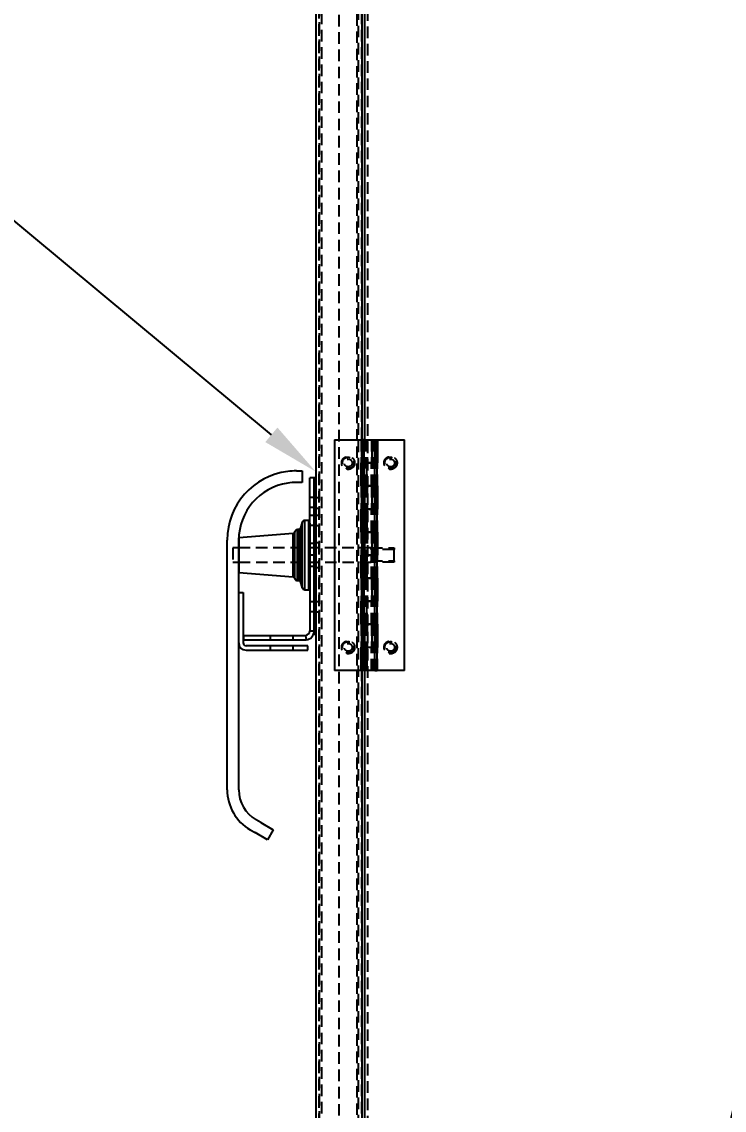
# Model space of a CAD drawing. Header units: feet. Extents: x -208 to 2089, y -974 to 342.
# Drawn here: x 1206.83 to 1222.07, y 111.1 to 134.71 of the extents above; entities that cross this region are included whole.
import ezdxf
from ezdxf import colors
from ezdxf.entities.mleader import LeaderData, LeaderLine
from ezdxf.math import Vec2, Vec3

# ---------------------------------------------------------------- set-up
doc = ezdxf.new("R2010")
doc.units = ezdxf.units.FT
doc.header["$MEASUREMENT"] = 0
doc.linetypes.add('HIDDEN', pattern=[0.375, 0.25, -0.125])
for name, color, linetype in [('E-CABL-FO', 120, 'FIBER_OPTIC'), ('E-EQPM-ENCL', 8, 'Continuous'), ('G-ANNO-TEXT', 1, 'Continuous')]:
    doc.layers.add(name, color=color, linetype=linetype)
doc.styles.add('NEI-A', font='arial.ttf', dxfattribs={"height": 0.1})
doc.linetypes.add('FIBER_OPTIC', pattern='A,0.2,-0.05,0,-0.05,0.2,-0.15,["FO",Standard,S=0.1,R=0,X=-0.04,Y=-0.05],-0.25,0.2,-0.05,0,-0.05', length=1.2)

msp = doc.modelspace()

# ---------------------------------------------------------------- linework, layer by layer
at = {"layer": 'E-EQPM-ENCL', "linetype": 'HIDDEN'}
for p, q in [((1214.3432, 94.22906), (1214.3432, 154.15706)), ((1213.3432, 97.15706), (1213.3432, 149.15706)), ((1213.71104, 149.10706), (1213.71104, 95.74906)), ((1214.11402, 95.99906), (1214.11402, 149.11606)), ((1214.13905, 95.74906), (1214.13905, 149.10706)), ((1214.21105, 97.15706), (1214.21104, 149.10706)), ((1214.20035, 125.64056), (1214.20035, 125.14056)), ((1214.21057, 125.64056), (1214.21057, 120.64056)), ((1214.21833, 125.64056), (1214.21833, 125.14056)), ((1214.25806, 125.64007), (1214.33907, 125.64006)), ((1214.2712, 125.64056), (1214.2712, 120.64006)), ((1214.28606, 125.64056), (1214.28606, 125.14056)), ((1214.31307, 125.64056), (1214.31307, 125.14056)), ((1214.32745, 125.64056), (1214.32745, 125.14056)), ((1214.33907, 125.64006), (1214.53281, 125.64006)), ((1214.42368, 125.64007), (1214.42368, 125.14005)), ((1214.43806, 125.14056), (1214.43806, 125.64056)), ((1214.46507, 125.64007), (1214.46507, 125.14005)), ((1214.54157, 125.64007), (1214.54157, 125.14005)), ((1214.20957, 124.64057), (1214.20957, 125.14056)), ((1214.25806, 125.14056), (1214.25807, 125.14056)), ((1214.25807, 125.14056), (1214.25806, 125.14005)), ((1214.28606, 124.64057), (1214.28606, 125.14056)), ((1214.31307, 125.14056), (1214.31307, 125.14005)), ((1214.31307, 125.14005), (1214.31307, 124.64006)), ((1214.32745, 124.64057), (1214.32745, 125.14056)), ((1214.42368, 124.64006), (1214.42368, 125.14005)), ((1214.43806, 125.14005), (1214.43807, 125.14056)), ((1214.43806, 124.64006), (1214.43806, 125.14005)), ((1214.46507, 124.64006), (1214.46507, 125.14005)), ((1214.49307, 125.14005), (1214.49307, 125.14056)), ((1214.53282, 124.64006), (1214.53282, 125.14005)), ((1214.55078, 124.64006), (1214.55078, 125.14005)), ((1213.21097, 124.81754), (1213.21058, 124.81754)), ((1214.20035, 124.64057), (1214.20035, 124.14055)), ((1214.21833, 124.64057), (1214.21833, 124.14055)), ((1214.25807, 124.64056), (1214.25806, 124.64057)), ((1214.28606, 124.64057), (1214.28606, 124.14055)), ((1214.31307, 124.64006), (1214.31307, 124.14055)), ((1214.32745, 124.64057), (1214.32745, 124.14055)), ((1214.42368, 124.64006), (1214.42368, 124.14006)), ((1214.43806, 124.14055), (1214.43807, 124.64006)), ((1214.46507, 124.64006), (1214.46507, 124.14006)), ((1214.54157, 124.64006), (1214.54157, 124.14006)), ((1213.17973, 124.39006), (1213.08273, 124.39006)), ((1213.21097, 124.39006), (1213.17973, 124.39006)), ((1213.28297, 124.38005), (1213.21097, 124.38005)), ((1213.17971, 124.00006), (1213.08271, 124.00006)), ((1213.17973, 124.17105), (1213.08273, 124.17105)), ((1213.21096, 124.00006), (1213.17971, 124.00006)), ((1213.21097, 124.17105), (1213.17973, 124.17105)), ((1213.28297, 124.00006), (1213.21096, 124.00006)), ((1213.21097, 124.16106), (1213.28297, 124.16106)), ((1213.28299, 124.00006), (1213.28297, 124.00006)), ((1214.20957, 123.64056), (1214.20957, 124.14055)), ((1214.25806, 124.14055), (1214.25807, 124.14056)), ((1214.25807, 124.14055), (1214.25806, 124.14006)), ((1214.28606, 123.64056), (1214.28606, 124.14055)), ((1214.31307, 124.14055), (1214.31307, 124.14006)), ((1214.31307, 124.14006), (1214.31307, 123.64006)), ((1214.32745, 123.64056), (1214.32745, 124.14055)), ((1214.42368, 123.64006), (1214.42368, 124.14006)), ((1214.43806, 124.14006), (1214.43807, 124.14055)), ((1214.43806, 123.64006), (1214.43806, 124.14006)), ((1214.46507, 123.64006), (1214.46507, 124.14006)), ((1214.49307, 124.14006), (1214.49307, 124.14055)), ((1214.53282, 123.64006), (1214.53282, 124.14006)), ((1214.55078, 123.64006), (1214.55078, 124.14006)), ((1213.17971, 123.78106), (1213.08271, 123.78106)), ((1213.21096, 123.78106), (1213.17971, 123.78106)), ((1213.21096, 123.78106), (1213.28297, 123.78106)), ((1213.28297, 123.78106), (1213.28299, 123.78106)), ((1211.54167, 123.51563), (1211.54072, 123.51556)), ((1214.20035, 123.64056), (1214.20035, 123.14056)), ((1214.21833, 123.64056), (1214.21833, 123.14056)), ((1214.25807, 123.64056), (1214.25806, 123.64056)), ((1214.28606, 123.64056), (1214.28606, 123.14056)), ((1214.31307, 123.64006), (1214.31307, 123.14056)), ((1214.32745, 123.64056), (1214.32745, 123.14056)), ((1214.42368, 123.64006), (1214.42368, 123.14006)), ((1214.43806, 123.14056), (1214.43807, 123.64006)), ((1214.46507, 123.64006), (1214.46507, 123.14006)), ((1214.54157, 123.64006), (1214.54157, 123.14006)), ((1211.41573, 123.29681), (1211.41573, 122.98431)), ((1211.54073, 123.29681), (1211.41573, 123.29681)), ((1214.41243, 123.29681), (1211.54073, 123.29681)), ((1213.17973, 123.39056), (1213.08273, 123.39056)), ((1213.21097, 123.39056), (1213.17973, 123.39056)), ((1213.28297, 123.40606), (1213.21097, 123.40606)), ((1214.41243, 123.26556), (1214.41243, 123.29681)), ((1214.41243, 123.29681), (1214.91243, 123.29681)), ((1214.91243, 123.26555), (1214.41243, 123.26555)), ((1214.91243, 123.29681), (1214.91243, 123.26556)), ((1214.91243, 123.01556), (1214.91243, 123.26556)), ((1213.21099, 123.14056), (1213.21058, 123.14056)), ((1214.20957, 122.64056), (1214.20957, 123.14056)), ((1214.25806, 123.14056), (1214.25807, 123.14056)), ((1214.25807, 123.14056), (1214.25806, 123.14006)), ((1214.28606, 122.64056), (1214.28606, 123.14056)), ((1214.31307, 123.14056), (1214.31307, 123.14006)), ((1214.31307, 123.14006), (1214.31307, 122.64007)), ((1214.32745, 122.64056), (1214.32745, 123.14056)), ((1214.41243, 122.98431), (1214.41243, 123.01556)), ((1214.41243, 123.01556), (1214.91243, 123.01556)), ((1214.42368, 122.64007), (1214.42368, 123.14006)), ((1214.43806, 123.14006), (1214.43807, 123.14056)), ((1214.43806, 122.64007), (1214.43806, 123.14006)), ((1214.46507, 122.64007), (1214.46507, 123.14006)), ((1214.49307, 123.14006), (1214.49307, 123.14056)), ((1214.53282, 122.64007), (1214.53282, 123.14006)), ((1214.55078, 122.64007), (1214.55078, 123.14006)), ((1214.91243, 123.01556), (1214.91243, 122.98431)), ((1211.41573, 122.98431), (1211.54073, 122.98431)), ((1211.54073, 122.98431), (1214.41243, 122.98431)), ((1213.17973, 122.89057), (1213.08273, 122.89057)), ((1213.21097, 122.89057), (1213.17973, 122.89057)), ((1213.21097, 122.87505), (1213.28297, 122.87505)), ((1214.91243, 122.98431), (1214.41243, 122.98431)), ((1214.20035, 122.64056), (1214.20035, 122.14056)), ((1214.21833, 122.64056), (1214.21833, 122.14056)), ((1214.25807, 122.64056), (1214.25806, 122.64056)), ((1214.28606, 122.64056), (1214.28606, 122.14056)), ((1214.31307, 122.64007), (1214.31307, 122.14056)), ((1214.32745, 122.64056), (1214.32745, 122.14056)), ((1214.42368, 122.64007), (1214.42368, 122.14005)), ((1214.43806, 122.14056), (1214.43807, 122.64007)), ((1214.46507, 122.64007), (1214.46507, 122.14005)), ((1214.54157, 122.64007), (1214.54157, 122.14005)), ((1213.17973, 122.13006), (1213.08273, 122.13006)), ((1213.21097, 122.13006), (1213.17973, 122.13006)), ((1213.28297, 122.13006), (1213.21097, 122.13006)), ((1214.20957, 121.64057), (1214.20957, 122.14056)), ((1214.25806, 122.14056), (1214.25807, 122.14056)), ((1214.25807, 122.14056), (1214.25806, 122.14005)), ((1214.28606, 121.64057), (1214.28606, 122.14056)), ((1214.31307, 122.14056), (1214.31307, 122.14005)), ((1214.31307, 122.14005), (1214.31307, 121.64006)), ((1214.32745, 121.64057), (1214.32745, 122.14056)), ((1214.42368, 121.64006), (1214.42368, 122.14005)), ((1214.43806, 122.14005), (1214.43807, 122.14056)), ((1214.43806, 121.64006), (1214.43806, 122.14005)), ((1214.46507, 121.64006), (1214.46507, 122.14005)), ((1214.49307, 122.14005), (1214.49307, 122.14056)), ((1214.53282, 121.64006), (1214.53282, 122.14005)), ((1214.55078, 121.64006), (1214.55078, 122.14005)), ((1213.17973, 121.91106), (1213.08273, 121.91106)), ((1213.21097, 121.91106), (1213.17973, 121.91106)), ((1213.21097, 121.91106), (1213.28297, 121.91106)), ((1214.20035, 121.64057), (1214.20035, 121.14055)), ((1214.21833, 121.64057), (1214.21833, 121.14055)), ((1214.25807, 121.64056), (1214.25806, 121.64057)), ((1214.28606, 121.64057), (1214.28606, 121.14055)), ((1214.31307, 121.64006), (1214.31307, 121.14055)), ((1214.32745, 121.64057), (1214.32745, 121.14055)), ((1214.42368, 121.64006), (1214.42368, 121.14006)), ((1214.43806, 121.14055), (1214.43807, 121.64006)), ((1214.46507, 121.64006), (1214.46507, 121.14006)), ((1214.54157, 121.64006), (1214.54157, 121.14006)), ((1212.21973, 121.39756), (1212.21973, 121.30056)), ((1212.71973, 121.30056), (1212.71973, 121.39756)), ((1213.17974, 121.49755), (1213.17973, 121.49756)), ((1213.21058, 121.42556), (1213.21097, 121.42556)), ((1213.21102, 121.42556), (1213.21102, 95.82906)), ((1212.21973, 121.17556), (1212.21973, 121.07857)), ((1212.71973, 121.07857), (1212.71973, 121.17556)), ((1213.00215, 121.30152), (1213.00215, 121.30152)), ((1214.20957, 120.64056), (1214.20957, 121.14055)), ((1214.25806, 121.14055), (1214.25807, 121.14056)), ((1214.25807, 121.14055), (1214.25806, 121.14006)), ((1214.28606, 120.64056), (1214.28606, 121.14055)), ((1214.31307, 121.14055), (1214.31307, 121.14006)), ((1214.31307, 121.14006), (1214.31307, 120.64006)), ((1214.32745, 120.64056), (1214.32745, 121.14055)), ((1214.42368, 120.64006), (1214.42368, 121.14006)), ((1214.43806, 121.14006), (1214.43807, 121.14055)), ((1214.43806, 120.64006), (1214.43806, 121.14006)), ((1214.46507, 120.64006), (1214.46507, 121.14006)), ((1214.49307, 121.14006), (1214.49307, 121.14055)), ((1214.53282, 120.64006), (1214.53282, 121.14006)), ((1214.55078, 120.64006), (1214.55078, 121.14006)), ((1213.61557, 120.64056), (1213.61557, 120.64056)), ((1214.41207, 120.64056), (1214.21833, 120.64056)), ((1214.49307, 120.64056), (1214.41208, 120.64056)), ((1214.54157, 120.64006), (1214.54157, 120.64006))]:
    msp.add_line(p, q, dxfattribs=at)
at = {"layer": 'E-EQPM-ENCL', "linetype": 'Continuous'}
for p, q in [((1214.21057, 142.60405), (1214.21057, 125.64056)), ((1214.2712, 142.60405), (1214.2712, 125.64056)), ((1213.61557, 125.64056), (1214.20957, 125.64056)), ((1213.61557, 125.64056), (1213.61557, 120.64056)), ((1214.25806, 125.64056), (1214.20957, 125.64056)), ((1214.20957, 125.64056), (1214.20957, 125.14056)), ((1214.25806, 125.64056), (1214.25806, 125.14056)), ((1214.25807, 125.64056), (1214.49307, 125.64056)), ((1214.49307, 125.14056), (1214.49307, 125.64056)), ((1214.53281, 125.64006), (1214.55078, 125.64006)), ((1214.53282, 125.14005), (1214.53282, 125.64007)), ((1214.55078, 125.64007), (1214.55078, 125.14005)), ((1214.55078, 125.64006), (1215.13557, 125.64006)), ((1215.13557, 120.64006), (1215.13557, 125.64006)), ((1214.20035, 124.64057), (1214.20035, 125.14056)), ((1214.20036, 125.14056), (1214.20957, 125.14056)), ((1214.20957, 125.14056), (1214.25806, 125.14056)), ((1214.21833, 125.14056), (1214.21833, 124.64057)), ((1214.25806, 125.14005), (1214.25806, 124.64006)), ((1214.25807, 125.14056), (1214.49307, 125.14056)), ((1214.49307, 125.14006), (1214.25807, 125.14006)), ((1214.54157, 125.14006), (1214.49307, 125.14006)), ((1214.49307, 124.64006), (1214.49307, 125.14005)), ((1214.55078, 125.14006), (1214.54157, 125.14006)), ((1214.54157, 124.64006), (1214.54157, 125.14005)), ((1212.91573, 124.71681), (1212.79072, 124.71681)), ((1213.08271, 123.83425), (1213.08273, 124.81754)), ((1213.17973, 124.81755), (1213.08273, 124.81755)), ((1213.17971, 123.83425), (1213.17973, 124.81754)), ((1213.21058, 124.81754), (1213.17973, 124.81754)), ((1214.20957, 124.64056), (1214.20036, 124.64056)), ((1214.25806, 124.64057), (1214.20957, 124.64056)), ((1214.20957, 124.64057), (1214.20957, 124.14055)), ((1214.25807, 124.64006), (1214.25806, 124.14055)), ((1214.49307, 124.64056), (1214.25807, 124.64056)), ((1214.25807, 124.64006), (1214.49307, 124.64006)), ((1214.49307, 124.14055), (1214.49307, 124.64006)), ((1214.49307, 124.64006), (1214.54157, 124.64006)), ((1214.53282, 124.14006), (1214.53282, 124.64006)), ((1214.54157, 124.64006), (1214.55078, 124.64006)), ((1214.55078, 124.64006), (1214.55078, 124.14006)), ((1214.20035, 123.64056), (1214.20035, 124.14055)), ((1214.20036, 124.14056), (1214.20957, 124.14056)), ((1214.20957, 124.14056), (1214.25806, 124.14055)), ((1214.21833, 124.14055), (1214.21833, 123.64056)), ((1214.25806, 124.14006), (1214.25806, 123.64006)), ((1214.25807, 124.14056), (1214.49307, 124.14056)), ((1214.49307, 124.14006), (1214.25807, 124.14006)), ((1214.54157, 124.14006), (1214.49307, 124.14006)), ((1214.49307, 123.64006), (1214.49307, 124.14006)), ((1214.54157, 123.64006), (1214.54157, 124.14006)), ((1214.55078, 124.14006), (1214.54157, 124.14006)), ((1212.91781, 123.85037), (1212.87184, 123.71397)), ((1213.06372, 123.89306), (1212.97693, 123.89292)), ((1213.08271, 123.83425), (1213.08271, 123.14056)), ((1213.17971, 123.83424), (1213.17971, 123.83425)), ((1213.17971, 123.14056), (1213.17971, 123.83424)), ((1212.72552, 123.60948), (1211.54167, 123.51563)), ((1212.75951, 123.65052), (1212.75259, 123.63046)), ((1212.84229, 123.69269), (1212.8185, 123.69266)), ((1214.20957, 123.64056), (1214.20036, 123.64056)), ((1214.25806, 123.64056), (1214.20957, 123.64056)), ((1214.20957, 123.64056), (1214.20957, 123.14056)), ((1214.25807, 123.64006), (1214.25806, 123.14056)), ((1214.49307, 123.64056), (1214.25807, 123.64056)), ((1214.25807, 123.64006), (1214.49307, 123.64006)), ((1214.49307, 123.14056), (1214.49307, 123.64006)), ((1214.49307, 123.64006), (1214.54157, 123.64006)), ((1214.53282, 123.14006), (1214.53282, 123.64006)), ((1214.54157, 123.64006), (1214.55078, 123.64006)), ((1214.55078, 123.64006), (1214.55078, 123.14006)), ((1211.29072, 118.04934), (1211.29072, 123.46681)), ((1211.54072, 118.04934), (1211.54072, 123.46681)), ((1213.08271, 123.14056), (1213.08272, 121.49756)), ((1213.17971, 123.14056), (1213.08271, 123.14056)), ((1213.17972, 121.42556), (1213.17971, 123.14056)), ((1213.21058, 123.14056), (1213.17971, 123.14056)), ((1214.20035, 122.64056), (1214.20035, 123.14056)), ((1214.20036, 123.14056), (1214.20957, 123.14056)), ((1214.20957, 123.14056), (1214.25806, 123.14056)), ((1214.21833, 123.14056), (1214.21833, 122.64056)), ((1214.25806, 123.14006), (1214.25806, 122.64007)), ((1214.25807, 123.14056), (1214.49307, 123.14056)), ((1214.49307, 123.14006), (1214.25807, 123.14006)), ((1214.54157, 123.14006), (1214.49307, 123.14006)), ((1214.49307, 122.64007), (1214.49307, 123.14006)), ((1214.54157, 122.64007), (1214.54157, 123.14006)), ((1214.55078, 123.14006), (1214.54157, 123.14006)), ((1211.54072, 122.76556), (1212.72552, 122.67163)), ((1212.75259, 122.65067), (1212.75951, 122.6306)), ((1212.8185, 122.58846), (1212.84229, 122.58843)), ((1212.87184, 122.56716), (1212.91781, 122.43075)), ((1214.20957, 122.64056), (1214.20036, 122.64056)), ((1214.25806, 122.64056), (1214.20957, 122.64056)), ((1214.20957, 122.64056), (1214.20957, 122.14056)), ((1214.25807, 122.64007), (1214.25806, 122.14056)), ((1214.49307, 122.64056), (1214.25807, 122.64056)), ((1214.25807, 122.64006), (1214.49307, 122.64006)), ((1214.49307, 122.14056), (1214.49307, 122.64007)), ((1214.49307, 122.64006), (1214.54157, 122.64006)), ((1214.53282, 122.14005), (1214.53282, 122.64007)), ((1214.54157, 122.64006), (1214.55078, 122.64006)), ((1214.55078, 122.64007), (1214.55078, 122.14005)), ((1211.54073, 122.32856), (1211.63773, 122.32856)), ((1211.63773, 122.32856), (1211.63775, 121.95356)), ((1212.97693, 122.38819), (1213.06372, 122.38805)), ((1214.20035, 121.64057), (1214.20035, 122.14056)), ((1214.20036, 122.14056), (1214.20957, 122.14056)), ((1214.20957, 122.14056), (1214.25806, 122.14056)), ((1214.21833, 122.14056), (1214.21833, 121.64057)), ((1214.25806, 122.14005), (1214.25806, 121.64006)), ((1214.25807, 122.14056), (1214.49307, 122.14056)), ((1214.49307, 122.14006), (1214.25807, 122.14006)), ((1214.54157, 122.14006), (1214.49307, 122.14006)), ((1214.49307, 121.64006), (1214.49307, 122.14005)), ((1214.55078, 122.14006), (1214.54157, 122.14006)), ((1214.54157, 121.64006), (1214.54157, 122.14005)), ((1211.63775, 121.95356), (1211.63775, 121.23806)), ((1214.20957, 121.64056), (1214.20036, 121.64056)), ((1214.25806, 121.64057), (1214.20957, 121.64056)), ((1214.20957, 121.64057), (1214.20957, 121.14055)), ((1214.25807, 121.64006), (1214.25806, 121.14055)), ((1214.49307, 121.64056), (1214.25807, 121.64056)), ((1214.25807, 121.64006), (1214.49307, 121.64006)), ((1214.49307, 121.14055), (1214.49307, 121.64006)), ((1214.49307, 121.64006), (1214.54157, 121.64006)), ((1214.53282, 121.14006), (1214.53282, 121.64006)), ((1214.54157, 121.64006), (1214.55078, 121.64006)), ((1214.55078, 121.64006), (1214.55078, 121.14006)), ((1211.64973, 121.39756), (1212.14972, 121.39756)), ((1211.64973, 121.30056), (1211.64973, 121.39756)), ((1212.14972, 121.39756), (1212.98272, 121.39756)), ((1212.99257, 121.39805), (1213.00213, 121.30152)), ((1213.08271, 121.49755), (1213.17973, 121.49755)), ((1213.17972, 121.42556), (1213.21058, 121.42556)), ((1211.64973, 121.30056), (1212.14972, 121.30056)), ((1212.66575, 121.17556), (1211.70025, 121.17556)), ((1212.14972, 121.30056), (1212.98272, 121.30056)), ((1213.04073, 121.17556), (1212.66575, 121.17556)), ((1213.04073, 121.07856), (1213.04073, 121.17556)), ((1213.04073, 121.17556), (1213.04073, 121.17556)), ((1214.20035, 120.64056), (1214.20035, 121.14055)), ((1214.20036, 121.14056), (1214.20957, 121.14056)), ((1214.20957, 121.14056), (1214.25806, 121.14055)), ((1214.21833, 121.14055), (1214.21833, 120.64056)), ((1214.25806, 121.14006), (1214.25806, 120.64006)), ((1214.25807, 121.14056), (1214.49307, 121.14056)), ((1214.49307, 121.14006), (1214.25807, 121.14006)), ((1214.54157, 121.14006), (1214.49307, 121.14006)), ((1214.49307, 120.64006), (1214.49307, 121.14006)), ((1214.54157, 120.64006), (1214.54157, 121.14006)), ((1214.55078, 121.14006), (1214.54157, 121.14006)), ((1211.70025, 121.07856), (1212.66575, 121.07856)), ((1212.66575, 121.07856), (1213.04073, 121.07856)), ((1214.20036, 120.64056), (1213.61557, 120.64056)), ((1214.21833, 120.64056), (1214.20036, 120.64056)), ((1214.21057, 120.64056), (1214.21057, 103.67706)), ((1214.49307, 120.64006), (1214.25807, 120.64006)), ((1214.2712, 120.64006), (1214.2712, 103.67706)), ((1214.49307, 120.64006), (1214.54157, 120.64006)), ((1215.13557, 120.64006), (1214.54157, 120.64006)), ((1212.02009, 117.33957), (1211.91572, 117.39982)), ((1212.02009, 117.33957), (1212.29073, 117.18332)), ((1211.79072, 117.18332), (1211.89509, 117.12306)), ((1212.16573, 116.96681), (1211.89509, 117.12306)), ((1212.29073, 117.18332), (1212.16573, 116.96681))]:
    msp.add_line(p, q, dxfattribs=at)
for points in [[(1212.87184, 123.71397), (1212.87143, 123.71282, -0.01020494), (1212.87097, 123.71168, -0.00988055), (1212.87045, 123.71054, -0.00978319), (1212.86989, 123.70941, -0.01004244), (1212.86927, 123.70829, -0.01016638), (1212.86861, 123.70719, -0.01024031), (1212.86789, 123.70611, -0.01028928), (1212.86712, 123.70506, -0.01039038), (1212.8663, 123.70403, -0.01044484), (1212.86544, 123.70303, -0.01051386), (1212.86453, 123.70206, -0.01054803), (1212.86358, 123.70113, -0.01059234), (1212.86258, 123.70024, -0.01062149), (1212.86155, 123.69939, -0.01066176), (1212.86048, 123.69858, -0.0106477), (1212.85938, 123.69782, -0.01059347), (1212.85824, 123.69711, -0.01066366), (1212.85708, 123.69645, -0.0108252), (1212.8559, 123.69584, -0.01054053), (1212.85469, 123.69529, -0.00988699), (1212.85348, 123.69479, -0.01073225), (1212.85224, 123.69434, -0.01250079), (1212.85095, 123.69394, -0.00971517), (1212.84974, 123.69361, -0.00392371), (1212.84864, 123.69333, -0.01305969), (1212.84723, 123.69309, -0.02209259), (1212.84509, 123.69288, -0.01112777), (1212.84229, 123.69269, -0.00603251)], [(1212.87184, 122.56716), (1212.87184, 122.56792, -0.0007751), (1212.87184, 122.57044, -0.00004449), (1212.87184, 122.57478, -0.00001529), (1212.87184, 122.581, -0.00000834), (1212.87184, 122.58935, -0.00000501), (1212.87184, 122.59985, -0.0000034), (1212.87184, 122.61265, -0.00000242), (1212.87184, 122.62775, -0.00000187), (1212.87184, 122.64527, -0.00000146), (1212.87184, 122.66514, -0.0000012), (1212.87184, 122.68743, -0.00000099), (1212.87184, 122.71199, -0.00000085), (1212.87184, 122.73883, -0.00000074), (1212.87183, 122.76773, -0.00000065), (1212.87183, 122.79862, -0.00000058), (1212.87183, 122.83123, -0.00000053), (1212.87183, 122.8654, -0.00000048), (1212.87183, 122.90084, -0.00000045), (1212.87183, 122.93733, -0.00000042), (1212.87183, 122.97456, -0.0000004), (1212.87183, 123.01228, -0.00000038), (1212.87183, 123.0502, -0.00000036), (1212.87183, 123.08806, -0.00000035), (1212.87183, 123.1256, -0.00000034), (1212.87183, 123.16259, -0.00000033), (1212.87183, 123.19883, -0.00000033), (1212.87183, 123.23409, -0.00000033), (1212.87183, 123.26826, -0.00000032), (1212.87183, 123.30115, -0.00000033), (1212.87183, 123.33273, -0.00000033), (1212.87183, 123.36287, -0.00000034), (1212.87183, 123.39147, -0.00000032), (1212.87183, 123.41843, -0.00000037), (1212.87183, 123.44444, -0.00000046), (1212.87183, 123.47015, -0.00000052), (1212.87183, 123.49558, -0.00000058), (1212.87183, 123.52058, -0.00000066), (1212.87183, 123.54498, -0.00000077), (1212.87183, 123.56854, -0.00000086), (1212.87184, 123.59108, -0.00000093), (1212.87184, 123.61232, -0.00000123), (1212.87184, 123.63216, -0.00000187), (1212.87184, 123.65033, -0.00000182), (1212.87184, 123.66647, -0.00000066), (1212.87184, 123.68021, -0.00000362), (1212.87184, 123.69236, -0.00001346), (1212.87184, 123.70364, -0.00001832), (1212.87184, 123.71397, -0.0000196)], [(1212.91781, 122.43075), (1212.91781, 122.43169, -0.00081645), (1212.91781, 122.43481, -0.00004688), (1212.91781, 122.44018, -0.00001612), (1212.91781, 122.44789, -0.00000879), (1212.9178, 122.45822, -0.00000528), (1212.9178, 122.47121, -0.00000358), (1212.9178, 122.48707, -0.00000255), (1212.9178, 122.50575, -0.00000197), (1212.9178, 122.52744, -0.00000154), (1212.9178, 122.55204, -0.00000126), (1212.9178, 122.57963, -0.00000105), (1212.9178, 122.61003, -0.0000009), (1212.9178, 122.64326, -0.00000078), (1212.9178, 122.67904, -0.00000069), (1212.9178, 122.71728, -0.00000061), (1212.91779, 122.75764, -0.00000056), (1212.91779, 122.79994, -0.00000051), (1212.91779, 122.84381, -0.00000047), (1212.91779, 122.88898, -0.00000044), (1212.91779, 122.93507, -0.00000042), (1212.91779, 122.98176, -0.0000004), (1212.91779, 123.02871, -0.00000038), (1212.91779, 123.07557, -0.00000037), (1212.91779, 123.12205, -0.00000036), (1212.91779, 123.16783, -0.00000035), (1212.91779, 123.21269, -0.00000035), (1212.91779, 123.25634, -0.00000035), (1212.91779, 123.29864, -0.00000034), (1212.91779, 123.33935, -0.00000035), (1212.91779, 123.37844, -0.00000035), (1212.91779, 123.41576, -0.00000035), (1212.91779, 123.45116, -0.00000033), (1212.91779, 123.48453, -0.00000039), (1212.91779, 123.51673, -0.00000051), (1212.91779, 123.54856, -0.00000058), (1212.91779, 123.58004, -0.00000066), (1212.91779, 123.61098, -0.00000074), (1212.91779, 123.64119, -0.00000087), (1212.9178, 123.67036, -0.00000096), (1212.9178, 123.69825, -0.00000104), (1212.9178, 123.72455, -0.00000138), (1212.9178, 123.74911, -0.0000021), (1212.9178, 123.7716, -0.00000204), (1212.9178, 123.79157, -0.00000074), (1212.9178, 123.80858, -0.00000406), (1212.9178, 123.82362, -0.00001511), (1212.91781, 123.83758, -0.00002057), (1212.91781, 123.85037, -0.00002201)], [(1212.97693, 123.89292), (1212.97448, 123.89287, 0.01021435), (1212.97202, 123.89272, 0.00988975), (1212.96953, 123.89247, 0.00979234), (1212.96703, 123.89212, 0.01005181), (1212.96452, 123.89166, 0.01017578), (1212.96201, 123.89109, 0.01024963), (1212.95951, 123.89041, 0.01029842), (1212.95702, 123.88963, 0.01039933), (1212.95455, 123.88873, 0.01045348), (1212.95211, 123.88773, 0.01052215), (1212.9497, 123.88662, 0.01055585), (1212.94733, 123.88541, 0.01059967), (1212.945, 123.88409, 0.01062824), (1212.94274, 123.88267, 0.01066789), (1212.94053, 123.88115, 0.01065312), (1212.93839, 123.87954, 0.01059814), (1212.93632, 123.87784, 0.01066758), (1212.93433, 123.87606, 0.01082838), (1212.93243, 123.87419, 0.01054279), (1212.93061, 123.87226, 0.00988839), (1212.92889, 123.87028, 0.01073294), (1212.92725, 123.8682, 0.01250051), (1212.92569, 123.86602, 0.00971409), (1212.92428, 123.86393, 0.00392308), (1212.92306, 123.86202, 0.013057), (1212.92172, 123.8595, 0.022085), (1212.91995, 123.85556, 0.01112266), (1212.91781, 123.85037, 0.00602942)], [(1212.97693, 122.38819), (1212.97693, 122.38919, -0.0005823), (1212.97693, 122.3925, -0.00003346), (1212.97692, 122.3982, -0.0000115), (1212.97692, 122.40636, -0.00000628), (1212.97692, 122.41732, -0.00000377), (1212.97692, 122.43109, -0.00000256), (1212.97692, 122.44789, -0.00000182), (1212.97692, 122.4677, -0.0000014), (1212.97692, 122.49069, -0.0000011), (1212.97692, 122.51676, -0.0000009), (1212.97692, 122.54601, -0.00000075), (1212.97692, 122.57824, -0.00000064), (1212.97692, 122.61346, -0.00000055), (1212.97692, 122.65138, -0.00000049), (1212.97692, 122.69191, -0.00000044), (1212.97692, 122.7347, -0.0000004), (1212.97692, 122.77954, -0.00000036), (1212.97692, 122.82604, -0.00000034), (1212.97692, 122.87391, -0.00000032), (1212.97692, 122.92277, -0.0000003), (1212.97692, 122.97226, -0.00000028), (1212.97692, 123.02202, -0.00000027), (1212.97692, 123.07169, -0.00000026), (1212.97692, 123.12095, -0.00000026), (1212.97692, 123.16948, -0.00000025), (1212.97692, 123.21703, -0.00000025), (1212.97692, 123.2633, -0.00000025), (1212.97692, 123.30813, -0.00000024), (1212.97692, 123.35128, -0.00000025), (1212.97692, 123.39272, -0.00000025), (1212.97692, 123.43227, -0.00000025), (1212.97692, 123.46979, -0.00000026), (1212.97692, 123.50516, -0.00000026), (1212.97692, 123.5393, -0.00000024), (1212.97692, 123.57303, -0.00000023), (1212.97692, 123.6064, -0.00000026), (1212.97692, 123.6392, -0.00000029), (1212.97692, 123.67121, -0.00000034), (1212.97692, 123.70213, -0.00000038), (1212.97692, 123.7317, -0.00000041), (1212.97692, 123.75957, -0.00000054), (1212.97692, 123.7856, -0.00000082), (1212.97692, 123.80944, -0.0000008), (1212.97692, 123.83061, -0.00000029), (1212.97692, 123.84863, -0.00000159), (1212.97692, 123.86457, -0.0000059), (1212.97693, 123.87937, -0.00000803), (1212.97693, 123.89292, -0.0000086)], [(1213.06372, 122.38805), (1213.06372, 122.38911, -0.00043445), (1213.06372, 122.39265, -0.00002459), (1213.06372, 122.39874, -0.00000845), (1213.06372, 122.40748, -0.00000462), (1213.06372, 122.41921, -0.00000278), (1213.06372, 122.43396, -0.00000188), (1213.06372, 122.45197, -0.00000134), (1213.06372, 122.47319, -0.00000104), (1213.06372, 122.49782, -0.00000081), (1213.06372, 122.52572, -0.00000067), (1213.06372, 122.557, -0.00000055), (1213.06372, 122.59141, -0.00000048), (1213.06372, 122.62894, -0.00000041), (1213.06372, 122.66927, -0.00000037), (1213.06372, 122.71226, -0.00000033), (1213.06372, 122.75751, -0.0000003), (1213.06372, 122.80478, -0.00000027), (1213.06372, 122.85362, -0.00000025), (1213.06371, 122.9037, -0.00000024), (1213.06371, 122.95459, -0.00000023), (1213.06372, 123.00591, -0.00000022), (1213.06372, 123.05726, -0.00000021), (1213.06372, 123.10826, -0.0000002), (1213.06372, 123.15859, -0.0000002), (1213.06372, 123.20789, -0.0000002), (1213.06372, 123.25594, -0.00000019), (1213.06372, 123.30242, -0.00000019), (1213.06372, 123.34723, -0.00000019), (1213.06372, 123.39014, -0.0000002), (1213.06372, 123.43102, -0.00000019), (1213.06372, 123.46969, -0.0000002), (1213.06372, 123.5065, -0.00000022), (1213.06372, 123.54179, -0.00000027), (1213.06372, 123.57632, -0.00000035), (1213.06372, 123.61066, -0.00000039), (1213.06372, 123.64451, -0.00000044), (1213.06372, 123.67737, -0.0000005), (1213.06372, 123.70902, -0.00000059), (1213.06372, 123.73914, -0.00000069), (1213.06372, 123.76747, -0.00000084), (1213.06372, 123.7936, -0.00000104), (1213.06372, 123.81731, -0.00000134), (1213.06372, 123.83819, -0.0000018), (1213.06373, 123.85608, -0.00000257), (1213.06373, 123.87061, -0.00000402), (1213.06373, 123.8817, -0.00000711), (1213.06373, 123.88905, -0.00001667), (1213.06373, 123.89269, -0.00007239), (1213.06373, 123.89241), (1213.06373, 123.88838, -0.00005829), (1213.06373, 123.8805, -0.00001442), (1213.06373, 123.86904, -0.00000663), (1213.06373, 123.85402, -0.00000376), (1213.06373, 123.8358, -0.00000246), (1213.06373, 123.8145, -0.00000173), (1213.06374, 123.79053, -0.00000129), (1213.06374, 123.76409, -0.00000102), (1213.06374, 123.73554, -0.00000083), (1213.06374, 123.7051, -0.00000067), (1213.06374, 123.67338, -0.00000054), (1213.06374, 123.64073, -0.00000051), (1213.06374, 123.60653, -0.00000052), (1213.06374, 123.5707, -0.00000035), (1213.06374, 123.53724, -0.00000007), (1213.06374, 123.50737, -0.00000045), (1213.06374, 123.46517, -0.00000073), (1213.06374, 123.39386, -0.0000003), (1213.06374, 123.29681, -0.00000014)], [(1212.72552, 122.67163), (1212.72552, 122.67225, -0.00060406), (1212.72552, 122.67432, -0.00003468), (1212.72552, 122.67787, -0.00001192), (1212.72552, 122.68296, -0.0000065), (1212.72551, 122.68979, -0.00000391), (1212.72551, 122.69837, -0.00000265), (1212.72551, 122.70884, -0.00000189), (1212.72551, 122.72119, -0.00000146), (1212.72551, 122.73552, -0.00000114), (1212.72551, 122.75176, -0.00000094), (1212.72551, 122.76999, -0.00000077), (1212.72551, 122.79008, -0.00000067), (1212.72551, 122.81203, -0.00000057), (1212.72551, 122.83567, -0.00000051), (1212.72551, 122.86093, -0.00000045), (1212.72551, 122.8876, -0.00000041), (1212.72551, 122.91554, -0.00000038), (1212.72551, 122.94453, -0.00000035), (1212.72551, 122.97437, -0.00000033), (1212.72551, 123.00481, -0.00000031), (1212.72551, 123.03566, -0.00000029), (1212.72551, 123.06667, -0.00000028), (1212.72551, 123.09763, -0.00000027), (1212.72551, 123.12834, -0.00000027), (1212.72551, 123.15858, -0.00000026), (1212.72551, 123.18822, -0.00000026), (1212.72551, 123.21706, -0.00000026), (1212.72551, 123.245, -0.00000025), (1212.72551, 123.2719, -0.00000026), (1212.72551, 123.29772, -0.00000026), (1212.72551, 123.32237, -0.00000026), (1212.72551, 123.34576, -0.00000026), (1212.72551, 123.36781, -0.00000027), (1212.72551, 123.38908, -0.00000026), (1212.72551, 123.41011, -0.00000026), (1212.72551, 123.4309, -0.00000029), (1212.72551, 123.45135, -0.00000033), (1212.72551, 123.4713, -0.00000039), (1212.72551, 123.49057, -0.00000043), (1212.72551, 123.509, -0.00000046), (1212.72551, 123.52637, -0.00000061), (1212.72551, 123.54259, -0.00000093), (1212.72551, 123.55745, -0.00000091), (1212.72551, 123.57065, -0.00000033), (1212.72551, 123.58188, -0.00000181), (1212.72552, 123.59182, -0.00000673), (1212.72552, 123.60104, -0.00000917), (1212.72552, 123.60948, -0.00000982)], [(1212.75259, 123.63046), (1212.75219, 123.62938, -0.00953153), (1212.75176, 123.62831, -0.00926828), (1212.75128, 123.62724, -0.00918823), (1212.75075, 123.62619, -0.00939978), (1212.75018, 123.62514, -0.00950125), (1212.74956, 123.62411, -0.00956054), (1212.7489, 123.6231, -0.00959991), (1212.7482, 123.6221, -0.00968143), (1212.74746, 123.62113, -0.00972546), (1212.74667, 123.62019, -0.00978083), (1212.74585, 123.61927, -0.00980788), (1212.74498, 123.61839, -0.0098425), (1212.74408, 123.61753, -0.00986664), (1212.74315, 123.61671, -0.00990097), (1212.74218, 123.61593, -0.00988611), (1212.74118, 123.61519, -0.00983423), (1212.74016, 123.61449, -0.00990161), (1212.73911, 123.61383, -0.01005788), (1212.73803, 123.61322, -0.00979061), (1212.73694, 123.61265, -0.0091787), (1212.73584, 123.61212, -0.00998394), (1212.73471, 123.61164, -0.0116636), (1212.73353, 123.61121, -0.00903761), (1212.73242, 123.61083, -0.00358288), (1212.73141, 123.6105, -0.0122232), (1212.73012, 123.6102, -0.02072532), (1212.72812, 123.60985, -0.01039835), (1212.72552, 123.60948, -0.00561973)], [(1212.75259, 122.65067), (1212.75259, 122.65132, -0.00048667), (1212.75259, 122.65347, -0.00002793), (1212.75259, 122.65718, -0.0000096), (1212.75259, 122.6625, -0.00000524), (1212.75259, 122.66963, -0.00000315), (1212.75259, 122.6786, -0.00000213), (1212.75259, 122.68954, -0.00000152), (1212.75259, 122.70243, -0.00000117), (1212.75259, 122.71741, -0.00000092), (1212.75259, 122.73438, -0.00000075), (1212.75259, 122.75342, -0.00000062), (1212.75258, 122.77441, -0.00000054), (1212.75258, 122.79734, -0.00000046), (1212.75258, 122.82203, -0.00000041), (1212.75258, 122.84842, -0.00000037), (1212.75258, 122.87628, -0.00000033), (1212.75258, 122.90548, -0.0000003), (1212.75258, 122.93575, -0.00000028), (1212.75258, 122.96693, -0.00000026), (1212.75258, 122.99874, -0.00000025), (1212.75258, 123.03096, -0.00000024), (1212.75258, 123.06336, -0.00000023), (1212.75258, 123.0957, -0.00000022), (1212.75258, 123.12778, -0.00000021), (1212.75258, 123.15938, -0.00000021), (1212.75258, 123.19034, -0.00000021), (1212.75258, 123.22047, -0.00000021), (1212.75258, 123.24966, -0.0000002), (1212.75258, 123.27776, -0.00000021), (1212.75258, 123.30474, -0.0000002), (1212.75258, 123.33049, -0.00000021), (1212.75258, 123.35493, -0.00000022), (1212.75258, 123.37796, -0.00000021), (1212.75259, 123.40019, -0.00000013), (1212.75259, 123.42215, -0.00000009), (1212.75259, 123.44388, -0.00000009), (1212.75259, 123.46523, -0.0000001), (1212.75259, 123.48608, -0.00000012), (1212.75259, 123.50621, -0.00000013), (1212.75259, 123.52547, -0.00000014), (1212.75259, 123.54362, -0.00000019), (1212.75259, 123.56057, -0.00000029), (1212.75259, 123.57609, -0.00000028), (1212.75259, 123.58988, -0.0000001), (1212.75259, 123.60161, -0.00000056), (1212.75259, 123.612, -0.00000209), (1212.75259, 123.62163, -0.00000285), (1212.75259, 123.63046, -0.00000305)], [(1212.75951, 122.6306), (1212.75951, 122.63127, -0.00055811), (1212.75951, 122.63351, -0.00003205), (1212.75951, 122.63737, -0.00001102), (1212.75951, 122.64291, -0.00000601), (1212.75951, 122.65034, -0.00000361), (1212.75951, 122.65967, -0.00000245), (1212.75951, 122.67106, -0.00000174), (1212.7595, 122.68448, -0.00000134), (1212.7595, 122.70007, -0.00000105), (1212.7595, 122.71774, -0.00000086), (1212.7595, 122.73756, -0.00000072), (1212.7595, 122.75941, -0.00000062), (1212.7595, 122.78328, -0.00000053), (1212.7595, 122.80898, -0.00000047), (1212.7595, 122.83645, -0.00000042), (1212.7595, 122.86545, -0.00000038), (1212.7595, 122.89585, -0.00000035), (1212.7595, 122.92736, -0.00000032), (1212.7595, 122.95981, -0.0000003), (1212.7595, 122.99293, -0.00000029), (1212.7595, 123.02647, -0.00000027), (1212.7595, 123.0602, -0.00000026), (1212.7595, 123.09387, -0.00000025), (1212.7595, 123.12726, -0.00000024), (1212.7595, 123.16015, -0.00000024), (1212.7595, 123.19238, -0.00000024), (1212.7595, 123.22374, -0.00000024), (1212.7595, 123.25413, -0.00000023), (1212.7595, 123.28338, -0.00000024), (1212.7595, 123.31147, -0.00000024), (1212.7595, 123.33827, -0.00000024), (1212.7595, 123.36371, -0.00000025), (1212.7595, 123.38768, -0.00000025), (1212.7595, 123.41082, -0.00000021), (1212.7595, 123.43369, -0.00000019), (1212.7595, 123.4563, -0.00000021), (1212.7595, 123.47854, -0.00000024), (1212.7595, 123.50024, -0.00000028), (1212.7595, 123.52119, -0.00000031), (1212.7595, 123.54123, -0.00000034), (1212.7595, 123.56013, -0.00000045), (1212.75951, 123.57777, -0.00000068), (1212.75951, 123.59393, -0.00000066), (1212.75951, 123.60828, -0.00000024), (1212.75951, 123.62049, -0.00000132), (1212.75951, 123.6313, -0.00000492), (1212.75951, 123.64133, -0.0000067), (1212.75951, 123.65052, -0.00000717)], [(1212.8185, 123.69266), (1212.81607, 123.69261, 0.01015761), (1212.81361, 123.69246, 0.00983834), (1212.81114, 123.69221, 0.00974238), (1212.80865, 123.69186, 0.00999761), (1212.80616, 123.69141, 0.01011957), (1212.80366, 123.69085, 0.01019209), (1212.80117, 123.69018, 0.01024002), (1212.79869, 123.6894, 0.01033919), (1212.79623, 123.68852, 0.01039243), (1212.7938, 123.68753, 0.01045991), (1212.7914, 123.68643, 0.01049302), (1212.78904, 123.68523, 0.01053602), (1212.78673, 123.68392, 0.01056421), (1212.78447, 123.68252, 0.01060342), (1212.78227, 123.68101, 0.01058865), (1212.78014, 123.67942, 0.01053397), (1212.77808, 123.67774, 0.0106033), (1212.77609, 123.67598, 0.01076381), (1212.77419, 123.67413, 0.01047981), (1212.77237, 123.67222, 0.009829), (1212.77065, 123.67026, 0.01067047), (1212.76901, 123.6682, 0.01243104), (1212.76745, 123.66604, 0.00965784), (1212.76603, 123.66397, 0.00389436), (1212.76481, 123.66207, 0.01298831), (1212.76346, 123.65958, 0.02197374), (1212.76167, 123.65567, 0.01106322), (1212.75951, 123.65052, 0.00599569)], [(1212.8185, 122.58846), (1212.8185, 122.58919, -0.00074132), (1212.8185, 122.59162, -0.00004259), (1212.8185, 122.5958, -0.00001464), (1212.8185, 122.60179, -0.00000799), (1212.8185, 122.60983, -0.0000048), (1212.81849, 122.61994, -0.00000325), (1212.81849, 122.63227, -0.00000232), (1212.81849, 122.6468, -0.00000179), (1212.81849, 122.66367, -0.0000014), (1212.81849, 122.6828, -0.00000115), (1212.81849, 122.70427, -0.00000095), (1212.81849, 122.72792, -0.00000082), (1212.81849, 122.75376, -0.00000071), (1212.81849, 122.78159, -0.00000063), (1212.81849, 122.81133, -0.00000056), (1212.81849, 122.84273, -0.00000051), (1212.81849, 122.87563, -0.00000046), (1212.81849, 122.90976, -0.00000043), (1212.81849, 122.94489, -0.0000004), (1212.81849, 122.98074, -0.00000038), (1212.81849, 123.01706, -0.00000036), (1212.81849, 123.05357, -0.00000035), (1212.81849, 123.09002, -0.00000034), (1212.81849, 123.12617, -0.00000033), (1212.81849, 123.16178, -0.00000032), (1212.81849, 123.19667, -0.00000032), (1212.81849, 123.23063, -0.00000031), (1212.81849, 123.26353, -0.00000031), (1212.81849, 123.29519, -0.00000032), (1212.81849, 123.3256, -0.00000032), (1212.81849, 123.35462, -0.00000032), (1212.81849, 123.38216, -0.00000031), (1212.81849, 123.40811, -0.00000035), (1212.81849, 123.43316, -0.00000042), (1212.81849, 123.45792, -0.00000047), (1212.81849, 123.4824, -0.00000053), (1212.81849, 123.50647, -0.0000006), (1212.81849, 123.52996, -0.0000007), (1212.81849, 123.55265, -0.00000078), (1212.81849, 123.57435, -0.00000084), (1212.81849, 123.5948, -0.00000111), (1212.81849, 123.6139, -0.00000169), (1212.81849, 123.6314, -0.00000164), (1212.81849, 123.64693, -0.0000006), (1212.81849, 123.66016, -0.00000327), (1212.81849, 123.67186, -0.00001217), (1212.8185, 123.68271, -0.00001657), (1212.8185, 123.69266, -0.00001774)], [(1212.84229, 122.58843), (1212.84228, 122.58916, -0.00093237), (1212.84228, 122.59159, -0.00005353), (1212.84228, 122.59577, -0.0000184), (1212.84228, 122.60176, -0.00001004), (1212.84228, 122.6098, -0.00000603), (1212.84228, 122.6199, -0.00000409), (1212.84228, 122.63224, -0.00000291), (1212.84228, 122.64677, -0.00000225), (1212.84228, 122.66364, -0.00000176), (1212.84228, 122.68277, -0.00000144), (1212.84228, 122.70424, -0.0000012), (1212.84228, 122.72789, -0.00000103), (1212.84227, 122.75374, -0.00000089), (1212.84227, 122.78157, -0.00000079), (1212.84227, 122.81131, -0.0000007), (1212.84227, 122.84271, -0.00000064), (1212.84227, 122.87562, -0.00000058), (1212.84227, 122.90974, -0.00000054), (1212.84227, 122.94488, -0.0000005), (1212.84227, 122.98073, -0.00000048), (1212.84227, 123.01705, -0.00000045), (1212.84227, 123.05356, -0.00000043), (1212.84227, 123.09002, -0.00000042), (1212.84227, 123.12617, -0.00000041), (1212.84227, 123.16178, -0.0000004), (1212.84227, 123.19668, -0.0000004), (1212.84227, 123.23063, -0.00000039), (1212.84227, 123.26354, -0.00000039), (1212.84227, 123.2952, -0.0000004), (1212.84227, 123.32561, -0.00000041), (1212.84227, 123.35464, -0.0000004), (1212.84227, 123.38217, -0.00000037), (1212.84227, 123.40813, -0.00000046), (1212.84227, 123.43318, -0.00000064), (1212.84227, 123.45794, -0.00000075), (1212.84227, 123.48242, -0.00000085), (1212.84227, 123.5065, -0.00000097), (1212.84227, 123.52999, -0.00000113), (1212.84227, 123.55268, -0.00000126), (1212.84227, 123.57438, -0.00000136), (1212.84227, 123.59483, -0.0000018), (1212.84228, 123.61393, -0.00000273), (1212.84228, 123.63143, -0.00000265), (1212.84228, 123.64696, -0.00000096), (1212.84228, 123.66019, -0.00000529), (1212.84228, 123.67189, -0.00001968), (1212.84228, 123.68275, -0.0000268), (1212.84229, 123.69269, -0.00002869)], [(1213.06374, 122.98431), (1213.06374, 122.9491, -0.00000038), (1213.06374, 122.91421, -0.00000038), (1213.06374, 122.87963, -0.00000039), (1213.06374, 122.8455, -0.00000041), (1213.06374, 122.81199, -0.00000043), (1213.06374, 122.7792, -0.00000045), (1213.06374, 122.74728, -0.00000048), (1213.06374, 122.7163, -0.00000051), (1213.06374, 122.68642, -0.00000054), (1213.06374, 122.65769, -0.00000058), (1213.06374, 122.63025, -0.00000063), (1213.06374, 122.60412, -0.00000068), (1213.06374, 122.57943, -0.00000075), (1213.06374, 122.55617, -0.00000083), (1213.06373, 122.53446, -0.00000092), (1213.06373, 122.51426, -0.00000103), (1213.06373, 122.49566, -0.00000118), (1213.06373, 122.4786, -0.00000138), (1213.06373, 122.46315, -0.00000159), (1213.06373, 122.44923, -0.00000177), (1213.06373, 122.43689, -0.00000231), (1213.06373, 122.42601, -0.00000335), (1213.06373, 122.41661, -0.00000357), (1213.06373, 122.40869, -0.00000195), (1213.06373, 122.40228, -0.00000689), (1213.06373, 122.39689, -0.00002432), (1213.06372, 122.39214, -0.00003582), (1213.06372, 122.38805, -0.00004528)]]:
    msp.add_lwpolyline(points, format="xyb", dxfattribs=at)
at = {"layer": 'E-EQPM-ENCL', "linetype": 'HIDDEN'}
for points in [[(1211.54072, 122.76556), (1211.54072, 122.76655, -0.0002988), (1211.54072, 122.77004, -0.00001405), (1211.54072, 122.77608, -0.00000482), (1211.54072, 122.78482, -0.0000027), (1211.54072, 122.79664, -0.00000163), (1211.54072, 122.81153, -0.00000112), (1211.54072, 122.82968, -0.00000081), (1211.54072, 122.85091, -0.00000063), (1211.54072, 122.87526, -0.0000005), (1211.54072, 122.90238, -0.00000042), (1211.54072, 122.93208, -0.00000036), (1211.54072, 122.96387, -0.00000032), (1211.54072, 122.99736, -0.00000029), (1211.54072, 123.032, -0.00000026), (1211.54072, 123.06729, -0.00000024), (1211.54072, 123.1027, -0.00000023), (1211.54072, 123.13773, -0.00000022), (1211.54072, 123.17196, -0.00000021), (1211.54072, 123.20495, -0.00000021), (1211.54072, 123.23649, -0.00000022), (1211.54072, 123.26627, -0.00000022), (1211.54072, 123.29408, -0.00000019), (1211.54072, 123.31973, -0.00000025), (1211.54072, 123.34411, -0.00000039), (1211.54072, 123.36803, -0.00000049), (1211.54072, 123.39141, -0.0000006), (1211.54072, 123.41392, -0.00000072), (1211.54073, 123.4352, -0.00000089), (1211.54073, 123.45477, -0.00000114), (1211.54073, 123.47229, -0.00000156), (1211.54073, 123.48725, -0.00000228), (1211.54073, 123.49938, -0.00000369), (1211.54073, 123.50824, -0.00000724), (1211.54073, 123.51373, -0.00001985), (1211.54073, 123.51552, -0.0002479), (1211.54073, 123.51373, -0.00024818), (1211.54073, 123.50824, -0.00001986), (1211.54073, 123.49939, -0.00000724), (1211.54073, 123.48725, -0.00000369), (1211.54073, 123.47229, -0.00000228), (1211.54073, 123.45478, -0.00000156), (1211.54073, 123.4352, -0.00000115), (1211.54073, 123.41392, -0.00000089), (1211.54073, 123.39141, -0.00000071), (1211.54073, 123.36803, -0.0000006), (1211.54073, 123.34412, -0.0000005), (1211.54073, 123.31974, -0.00000052), (1211.54074, 123.29409, -0.0000006), (1211.54074, 123.26628, -0.00000059), (1211.54074, 123.23649, -0.00000058), (1211.54074, 123.20495, -0.00000057), (1211.54074, 123.17197, -0.00000057), (1211.54074, 123.13774, -0.00000057), (1211.54073, 123.10271, -0.0000006), (1211.54073, 123.0673, -0.00000062), (1211.54073, 123.03201, -0.00000065), (1211.54073, 122.99737, -0.0000007), (1211.54073, 122.96387, -0.00000077), (1211.54073, 122.93208, -0.00000085), (1211.54073, 122.90239, -0.00000092), (1211.54073, 122.87529, -0.00000114), (1211.54073, 122.85091, -0.00000156), (1211.54073, 122.8296, -0.00000166), (1211.54073, 122.81154, -0.00000106), (1211.54073, 122.79695, -0.00000307), (1211.54073, 122.78483, -0.00001003), (1211.54073, 122.77434, -0.00001523), (1211.54072, 122.76556, -0.00002046)], [(1213.06374, 123.29681), (1213.06374, 123.28714, -0.00000006), (1213.06374, 123.2774, -0.00000006), (1213.06374, 123.26758, -0.00000006), (1213.06374, 123.2577, -0.00000006), (1213.06374, 123.24775, -0.00000006), (1213.06374, 123.23773, -0.00000006), (1213.06374, 123.22765, -0.00000006), (1213.06374, 123.21751, -0.00000006), (1213.06374, 123.20731, -0.00000006), (1213.06374, 123.19705, -0.00000006), (1213.06374, 123.18674, -0.00000006), (1213.06374, 123.17637, -0.00000006), (1213.06374, 123.16596, -0.00000006), (1213.06374, 123.1555, -0.00000006), (1213.06374, 123.145, -0.00000006), (1213.06374, 123.13446, -0.00000006), (1213.06374, 123.12388, -0.00000006), (1213.06374, 123.11326, -0.00000006), (1213.06374, 123.10259, -0.00000006), (1213.06374, 123.09194, -0.00000006), (1213.06374, 123.08132, -0.00000006), (1213.06374, 123.07051, -0.00000008), (1213.06374, 123.05943, -0.00000006), (1213.06374, 123.04901, -0.00000002), (1213.06374, 123.03958, -0.00000008), (1213.06374, 123.02746, -0.00000015), (1213.06374, 123.00878, -0.00000007), (1213.06374, 122.98431, -0.00000004)], [(1213.21096, 123.14056), (1213.21094, 123.14056), (1213.21092, 123.14056), (1213.2109, 123.14056), (1213.21088, 123.14056), (1213.21086, 123.14056), (1213.21084, 123.14056), (1213.21082, 123.14056), (1213.21081, 123.14056), (1213.21079, 123.14056), (1213.21077, 123.14056), (1213.21075, 123.14056), (1213.21073, 123.14056), (1213.21071, 123.14056), (1213.21069, 123.14056), (1213.21067, 123.14056), (1213.21065, 123.14056), (1213.21062, 123.14056, -1), (1213.21058, 123.14056)]]:
    msp.add_lwpolyline(points, format="xyb", dxfattribs=at)
for centre, radius in [((1213.91557, 125.14056), 0.1405), ((1213.91557, 125.14056), 0.1405), ((1213.91557, 125.14056), 0.125), ((1213.91558, 125.14056), 0.085), ((1214.83557, 125.14006), 0.1405), ((1214.83557, 125.14006), 0.125), ((1214.83557, 125.14006), 0.085), ((1213.91557, 121.14056), 0.1405), ((1213.91557, 121.14056), 0.1405), ((1213.91557, 121.14056), 0.125), ((1213.91558, 121.14056), 0.085), ((1214.83557, 121.14006), 0.1405), ((1214.83557, 121.14006), 0.125), ((1214.83557, 121.14006), 0.085)]:
    msp.add_circle(centre, radius, dxfattribs=at)
at = {"layer": 'E-EQPM-ENCL', "linetype": 'Continuous'}
for centre, radius, start, end in [((1212.79072, 123.46681), 1.25, 98.626927, 180), ((1212.79072, 123.46681), 1.25, 90, 98.626927), ((1212.72305, 122.64048), 0.03125, 19.018901, 85.467199), ((1212.8186, 122.65096), 0.0625, 199.0189, 269.90595), ((1212.84223, 122.55717), 0.03125, 18.621256, 89.905949), ((1212.97703, 122.4507), 0.0625, 198.62126, 269.90595), ((1212.98272, 121.49756), 0.1, 270.00004, 275.65503), ((1212.98272, 121.49756), 0.1, 275.65503, 0.00004), ((1212.98272, 121.49756), 0.197, 275.65503, 0.00004), ((1211.70025, 121.23806), 0.1595, 180, 270), ((1211.70025, 121.23806), 0.0625, 180, 270), ((1212.98272, 121.49756), 0.197, 270.00004, 275.65503), ((1212.29072, 118.04934), 1, 180, 240), ((1212.29072, 118.04934), 0.75, 180, 240)]:
    msp.add_arc(centre, radius, start, end, dxfattribs=at)

# ---------------------------------------------------------------- leaders
at = {"layer": 'G-ANNO-TEXT'}
ml = msp.add_multileader_mtext('Standard', dxfattribs=at)
ml.set_content('CABINET DOOR', color=256, style='NEI-A')
ml.set_leader_properties()
ml.build(insert=Vec2(0, 0))
ml.multileader.update_dxf_attribs({"dogleg_length": 0.0625, "arrow_head_size": 1.25, "scale": 10})
ctx = ml.context
ctx.base_point, ctx.scale, ctx.char_height, ctx.arrow_head_size, ctx.landing_gap_size, ctx.plane_origin = Vec3(1192.78837, 131.60157), 10, 1, 1.25, 0.625, Vec3(1222.93984, 117.31413)
ctx.text_align_type = 2
notes = []
notes.append((ctx, [(0, (1, 1, 0), (1205.20975, 131.60157), (-1, 0), 0.625, [(0, [(1213.21058, 124.95089)], 0, [])])]))
ctx.mtext.insert, ctx.mtext.width, ctx.mtext.defined_height, ctx.mtext.alignment, ctx.mtext.flow_direction = Vec3(1203.95975, 132.1101), 11.1713847, 0.50853, 3, 5
ctx.mtext.has_bg_fill, ctx.mtext.bg_color, ctx.mtext.bg_scale_factor, ctx.mtext.bg_transparency, ctx.mtext.use_window_bg_color = 1, -1073741824, 1.5, 0, 1
for ctx, leaders in notes:
    for number, flags, end, landing, length, lines in leaders:
        leader = LeaderData()
        leader.index, (leader.has_last_leader_line, leader.has_dogleg_vector, leader.attachment_direction) = number, flags
        leader.last_leader_point, leader.dogleg_vector, leader.dogleg_length = Vec3(end), Vec3(landing), length
        for number, points, colour, breaks in lines:
            line = LeaderLine()
            line.index, line.vertices, line.color, line.breaks = number, Vec3.list(points), colors.encode_raw_color(colour), breaks
            leader.lines.append(line)
        ctx.leaders.append(leader)

# ---------------------------------------------------------------- next in the draw order: linework, layer by layer
at = {"layer": 'E-CABL-FO', "linetype": 'Continuous', "const_width": 0.3, "flags": 128}
msp.add_lwpolyline([(1228.06179, 133.81665, -0.11303153), (1225.71871, 120.84556, 0.09117732), (1221.72168, 106.78161, 0.02376714), (1221.61335, 104.50383), (1221.61335, 90.22906, -0.41421356), (1196.61335, 65.22906), (1181.2712, 65.22906)], format="xyb", dxfattribs=at)
at = {"layer": 'E-EQPM-ENCL', "linetype": 'Continuous'}
for p, q in [((1213.21058, 150.45206), (1213.21058, 95.82906)), ((1212.79072, 124.96681), (1212.91573, 124.96681)), ((1212.91573, 124.96681), (1212.91573, 124.71681))]:
    msp.add_line(p, q, dxfattribs=at)
at = {"layer": 'E-EQPM-ENCL', "linetype": 'HIDDEN'}
for p, q in [((1213.28258, 150.45205), (1213.28258, 95.82906)), ((1213.21102, 149.10706), (1213.21102, 124.81754)), ((1213.28302, 101.40531), (1213.28302, 144.87581))]:
    msp.add_line(p, q, dxfattribs=at)
at = {"layer": 'E-EQPM-ENCL', "linetype": 'Continuous'}
for start, end in [(97.180756, 180), (90, 97.180756)]:
    msp.add_arc((1212.79072, 123.46681), 1.5, start, end, dxfattribs=at)

doc.saveas('drawing.dxf')
